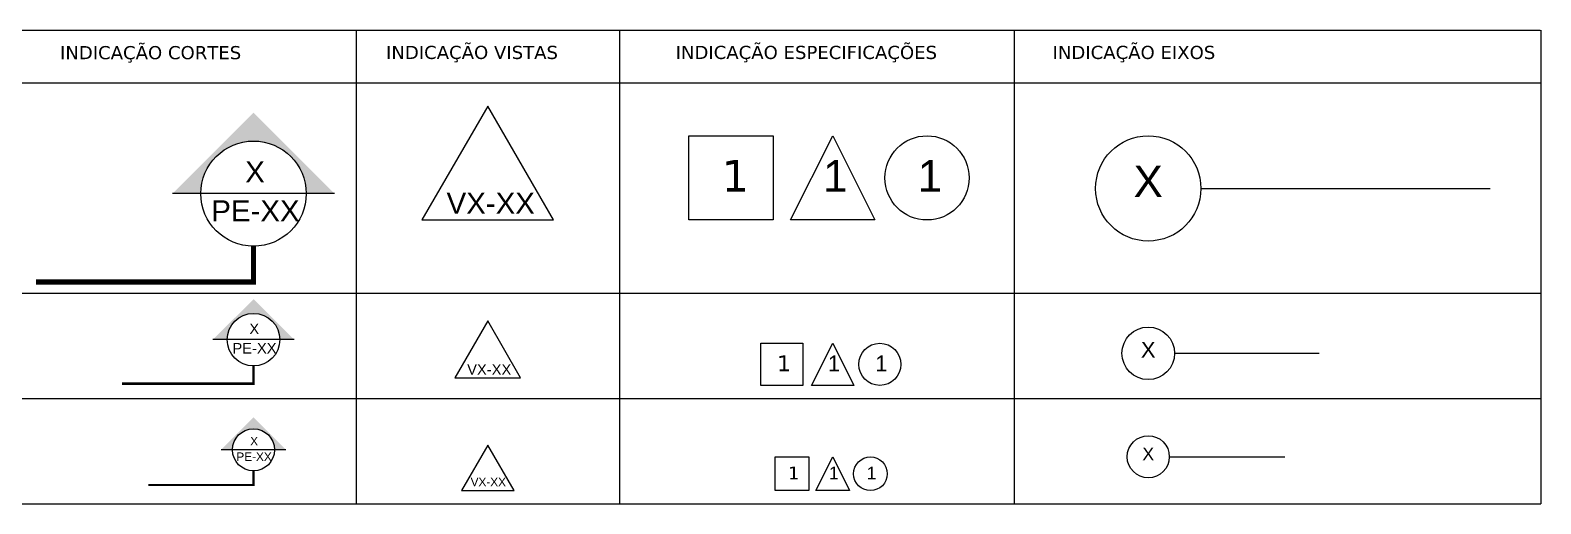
# Model space of a CAD drawing. Extents: x 25 to 1028, y -81 to 176.
# Drawn here: x 695.4 to 752.7, y 121.9 to 139.9 of the extents above; entities that cross this region are included whole.
import ezdxf

# ---------------------------------------------------------------- set-up
doc = ezdxf.new("R2010")
doc.units = 0
doc.header["$LTSCALE"] = 0.3
for name, pattern in [('C5', [60, 50, -5, 0, -5]), ('CONTINU', [0]), ('DASHDOT', [25.4, 12.7, -6.35, 0, -6.35])]:
    doc.linetypes.add(name, pattern=pattern)
doc.layers.get('0').update_dxf_attribs({"linetype": 'CONTINUOUS'})
for name, color, linetype in [('ARQ-EXO-1_200', 251, 'C5'), ('ARQ-EXO-1_250', 251, 'C5'), ('ARQ-EXO-1_500', 251, 'C5'), ('ARQ-SMB-1_200', 4, 'CONTINUOUS'), ('ARQ-SMB-1_250', 4, 'CONTINUOUS'), ('ARQ-SMB-1_500', 4, 'CONTINUOUS'), ('ARQ-TXT', 6, 'CONTINUOUS'), ('ARQ-TXT-1_200', 6, 'CONTINUOUS'), ('ARQ-TXT-1_250', 6, 'CONTINUOUS'), ('ARQ-TXT-1_500', 6, 'CONTINUOUS')]:
    doc.layers.add(name, color=color, linetype=linetype)
doc.styles.add('A20', font='arial.ttf', dxfattribs={"height": 0.2})
doc.styles.add('ESC-50-A20', font='arial.ttf', dxfattribs={"height": 0.1})

# ---------------------------------------------------------------- blocks, each defined once
blk = doc.blocks.new('FNDE-Ind Corte-1_500')
blk.add_hatch(color=251).paths.add_polyline_path([(265.531, 16.536), (266.608, 16.536, -1), (270.608, 16.536), (271.685, 16.536), (268.608, 19.613)])
at = {"color": 251, "linetype": 'Continuous'}
blk.add_line((271.685, 16.536), (265.531, 16.536), dxfattribs=at)
blk.add_circle((268.608, 16.536), 2, dxfattribs=at)
blk = doc.blocks.new('FNDE-Ind Corte-1_250')
blk.add_hatch(color=251).paths.add_polyline_path([(267.069, 10.986), (267.608, 10.986, -1), (269.608, 10.986), (270.146, 10.986), (268.608, 12.525)])
at = {"color": 251, "linetype": 'Continuous'}
blk.add_line((270.146, 10.986), (267.069, 10.986), dxfattribs=at)
blk.add_circle((268.608, 10.986), 1, dxfattribs=at)
blk = doc.blocks.new('FNDE-Ind Corte-1_200')
blk.add_hatch(color=251).paths.add_polyline_path([(267.377, 6.8), (267.808, 6.8, -1), (269.408, 6.8), (269.839, 6.8), (268.608, 8.03)])
at = {"color": 251, "linetype": 'Continuous'}
blk.add_line((269.839, 6.8), (267.377, 6.8), dxfattribs=at)
blk.add_circle((268.608, 6.8), 0.8, dxfattribs=at)

msp = doc.modelspace()

# ---------------------------------------------------------------- linework, layer by layer
at = {"color": 251}
for p, q in [((655.24797058, 139.87959646), (752.72020558, 139.87959646)), ((707.74797058, 139.87959646), (707.74797058, 121.87959646)), ((717.74797058, 139.87959646), (717.74797058, 121.87959646)), ((732.74797058, 139.87959646), (732.74797058, 121.87959646)), ((752.74797058, 139.87959646), (752.74797058, 121.87959646)), ((655.24797058, 137.87959646), (752.72020558, 137.87959646)), ((655.24797058, 129.87959646), (752.74797058, 129.87959646)), ((655.24797058, 125.87959646), (752.74797058, 125.87959646)), ((655.24797058, 121.87959646), (752.74797058, 121.87959646))]:
    msp.add_line(p, q, dxfattribs=at)
at = {"layer": 'ARQ-EXO-1_200', "ltscale": 0.4}
msp.add_line((738.63837469, 123.6672213), (743.03194683, 123.6672213), dxfattribs=at)
at = {"layer": 'ARQ-EXO-1_200', "linetype": 'CONTINU'}
msp.add_circle((737.83837469, 123.6672213), 0.8, dxfattribs=at)
at = {"layer": 'ARQ-EXO-1_250', "ltscale": 0.5}
msp.add_line((738.83837469, 127.59878688), (744.33033986, 127.59878688), dxfattribs=at)
at = {"layer": 'ARQ-EXO-1_250', "linetype": 'CONTINU'}
msp.add_circle((737.83837469, 127.59878688), 1, dxfattribs=at)
at = {"layer": 'ARQ-EXO-1_500'}
msp.add_line((739.83837469, 133.86609948), (750.82230504, 133.86609948), dxfattribs=at)
at = {"layer": 'ARQ-EXO-1_500', "linetype": 'CONTINU'}
msp.add_circle((737.83837469, 133.86609948), 2, dxfattribs=at)
at = {"layer": 'ARQ-SMB-1_200'}
for points in [[(712.74797058, 124.11164726), (711.74797058, 122.37959646), (713.74797058, 122.37959646)], [(723.6669866, 123.65959646), (724.9469866, 123.65959646), (724.9469866, 122.37959646), (723.6669866, 122.37959646)]]:
    msp.add_lwpolyline(points, close=True, dxfattribs=at)
msp.add_lwpolyline([(725.2109909, 122.37959646), (725.8509909, 123.65959646), (726.4909909, 122.37959646), (725.2109909, 122.37959646)], dxfattribs=at)
at = {"layer": 'ARQ-SMB-1_200', "color": 251, "linetype": 'DASHDOT', "ltscale": 1.2}
msp.add_lwpolyline([(703.8517345, 123.13168727, 0.08, 0.08, 0), (703.8517345, 122.59001601, 0.08, 0.08, 0), (699.8517345, 122.59001601, 0, 0, 0)], format="xyseb", dxfattribs=at)
at = {"layer": 'ARQ-SMB-1_200'}
msp.add_circle((727.28482252, 123.01959646), 0.64, dxfattribs=at)
at = {"layer": 'ARQ-SMB-1_250'}
for points in [[(712.74797058, 128.83116299), (711.49797058, 126.66609948), (713.99797058, 126.66609948)], [(723.12098552, 127.97959646), (724.72098552, 127.97959646), (724.72098552, 126.37959646), (723.12098552, 126.37959646)]]:
    msp.add_lwpolyline(points, close=True, dxfattribs=at)
msp.add_lwpolyline([(725.0509909, 126.37959646), (725.8509909, 127.97959646), (726.6509909, 126.37959646), (725.0509909, 126.37959646)], dxfattribs=at)
at = {"layer": 'ARQ-SMB-1_250', "color": 251, "linetype": 'DASHDOT', "ltscale": 1.5}
msp.add_lwpolyline([(703.8517345, 127.11849954, 0.1, 0.1, 0), (703.8517345, 126.44141046, 0.1, 0.1, 0), (698.8517345, 126.44141046, 0, 0, 0)], format="xyseb", dxfattribs=at)
at = {"layer": 'ARQ-SMB-1_250'}
msp.add_circle((727.64328042, 127.17959646), 0.8, dxfattribs=at)
at = {"layer": 'ARQ-SMB-1_500'}
for points in [[(712.74797058, 136.9962265), (710.24797058, 132.66609948), (715.24797058, 132.66609948)], [(720.39098014, 135.86609948), (723.59098014, 135.86609948), (723.59098014, 132.66609948), (720.39098014, 132.66609948)]]:
    msp.add_lwpolyline(points, close=True, dxfattribs=at)
msp.add_lwpolyline([(724.2509909, 132.66609948), (725.8509909, 135.86609948), (727.4509909, 132.66609948), (724.2509909, 132.66609948)], dxfattribs=at)
at = {"layer": 'ARQ-SMB-1_500', "color": 251, "linetype": 'DASHDOT', "ltscale": 3}
msp.add_lwpolyline([(703.8517345, 131.66846061, 0.2, 0.2, 0), (703.8517345, 130.31428246, 0.2, 0.2, 0), (695.59197323, 130.31428246, 0, 0, 0)], format="xyseb", dxfattribs=at)
at = {"layer": 'ARQ-SMB-1_500'}
msp.add_circle((729.43556995, 134.26609948), 1.6, dxfattribs=at)

# ---------------------------------------------------------------- block references
at = {"layer": 'ARQ-SMB-1_200'}
msp.add_blockref('FNDE-Ind Corte-1_200', (435.24388354, 117.13216229), dxfattribs=at)
at = {"layer": 'ARQ-SMB-1_250'}
msp.add_blockref('FNDE-Ind Corte-1_250', (435.24388354, 117.13216229), dxfattribs=at)
at = {"layer": 'ARQ-SMB-1_500'}
msp.add_blockref('FNDE-Ind Corte-1_500', (435.24388354, 117.13216229), dxfattribs=at)

# ---------------------------------------------------------------- texts
at = {"layer": 'ARQ-TXT', "char_height": 0.5, "attachment_point": 1, "style": 'ESC-50-A20'}
for s, width, insert in [('{\\fVerdana|b0|i0|c0|p34;INDICAÇÃO CORTES}', 8.5281775356, (696.50189619, 139.27682112)), ('{\\fVerdana|b0|i0|c0|p34;INDICAÇÃO VISTAS}', 8.5281775356, (708.88651917, 139.28509897)), ('{\\fVerdana|b0|i0|c0|p34;INDICAÇÃO ESPECIFICAÇÕES}', 10.5999413066, (719.88541155, 139.28509897)), ('{\\fVerdana|b0|i0|c0|p34;INDICAÇÃO EIXOS}', 10.5999413066, (734.2029175, 139.28509897))]:
    msp.add_mtext_dynamic_manual_height_columns(s, width=width, gutter_width=0.5, heights=[0], dxfattribs=dict(at, insert=insert))
at = {"layer": 'ARQ-TXT-1_200', "attachment_point": 1}
for s, insert, char_height, width, style in [('X', (703.72574844, 124.42075458), 0.32, 17.0563550712, 'ESC-50-A20'), ('X', (737.61364002, 124.01506068), 0.48, 0.3450074552, 'A20'), ('PE-XX', (703.20247204, 123.82997499), 0.32, 17.0563550712, 'ESC-50-A20'), ('VX-XX', (712.09934586, 122.86866377), 0.32, 17.0563550712, 'ESC-50-A20'), ('{\\fVerdana|b0|i0|c0|p34;1}', (724.16149719, 123.29064593), 0.48, 0.3450074552, 'A20'), ('1', (725.70550149, 123.29064593), 0.48, 0.3450074552, 'A20'), ('1', (727.14194849, 123.29064593), 0.48, 0.3450074552, 'A20')]:
    msp.add_mtext(s, dxfattribs=dict(at, insert=insert, char_height=char_height, width=width, style=style))
at = {"layer": 'ARQ-TXT-1_250', "attachment_point": 1}
for s, insert, char_height, width, style in [('X', (703.69425192, 128.72983368), 0.4, 8.5281775356, 'ESC-50-A20'), ('PE-XX', (703.05042753, 127.9913592), 0.4, 8.5281775356, 'ESC-50-A20'), ('X', (737.55745635, 128.03358609), 0.6, 0.431259319, 'A20'), ('{\\fVerdana|b0|i0|c0|p34;1}', (723.73912377, 127.5184083), 0.6, 0.431259319, 'A20'), ('1', (725.66912914, 127.5184083), 0.6, 0.431259319, 'A20'), ('1', (727.46468788, 127.5184083), 0.6, 0.431259319, 'A20'), ('VX-XX', (711.96682006, 127.1838922), 0.4, 8.5281775356, 'ESC-50-A20')]:
    msp.add_mtext(s, dxfattribs=dict(at, insert=insert, char_height=char_height, width=width, style=style))
at = {"layer": 'ARQ-TXT-1_500', "attachment_point": 1}
for s, insert, char_height, width, style in [('X', (703.53676934, 134.8911289), 0.8, 8.5281775356, 'ESC-50-A20'), ('{\\fVerdana|b0|i0|c0|p34;1}', (721.62725664, 134.94372317), 1.2, 0.862518638, 'A20'), ('1', (725.48726739, 134.94372317), 1.2, 0.862518638, 'A20'), ('1', (729.07838487, 134.94372317), 1.2, 0.862518638, 'A20'), ('X', (737.276538, 134.73569792), 1.2, 0.862518638, 'A20'), ('VX-XX', (711.18566955, 133.70168492), 0.8, 8.5281775356, 'ESC-50-A20'), ('PE-XX', (702.24912055, 133.41417993), 0.8, 8.5281775356, 'ESC-50-A20')]:
    msp.add_mtext(s, dxfattribs=dict(at, insert=insert, char_height=char_height, width=width, style=style))

doc.saveas('drawing.dxf')
